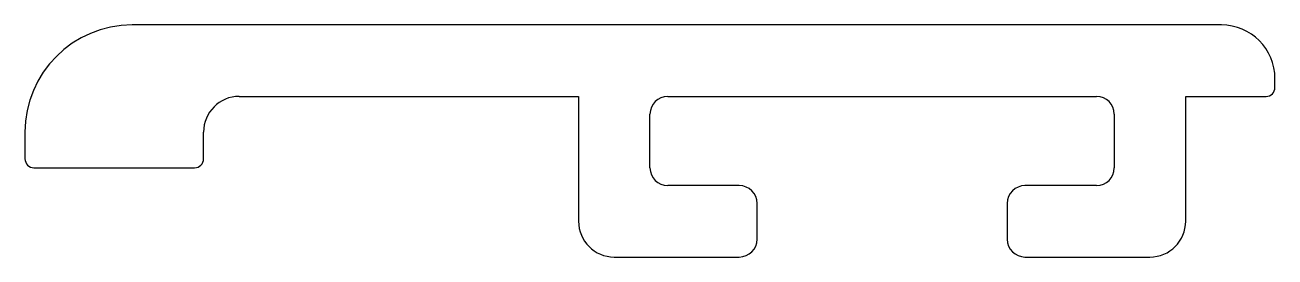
# Model space of a CAD drawing. Extents: x 1698.5 to 1733.5, y 1654.3 to 1660.8.
import ezdxf

# ---------------------------------------------------------------- set-up
doc = ezdxf.new("R2010")
doc.units = 0
doc.layers.get('0').update_dxf_attribs({"linetype": 'CONTINUOUS'})

msp = doc.modelspace()

# ---------------------------------------------------------------- linework, layer by layer
for p, q in [((1731.95, 1660.835), (1701.45, 1660.835)), ((1733.45, 1659.085), (1733.45, 1659.335)), ((1704.45, 1658.835), (1713.95, 1658.835)), ((1713.95, 1658.835), (1713.95, 1655.335)), ((1716.45, 1658.835), (1728.45, 1658.835)), ((1730.95, 1655.335), (1730.95, 1658.835)), ((1730.95, 1658.835), (1733.2, 1658.835)), ((1715.95, 1656.835), (1715.95, 1658.335)), ((1728.95, 1658.335), (1728.95, 1656.835)), ((1698.45, 1657.835), (1698.45, 1657.085)), ((1703.45, 1657.085), (1703.45, 1657.835)), ((1698.7, 1656.835), (1703.2, 1656.835)), ((1718.45, 1656.335), (1716.45, 1656.335)), ((1728.45, 1656.335), (1726.45, 1656.335)), ((1718.95, 1654.835), (1718.95, 1655.835)), ((1725.95, 1655.835), (1725.95, 1654.835)), ((1714.95, 1654.335), (1718.45, 1654.335)), ((1726.45, 1654.335), (1729.95, 1654.335))]:
    msp.add_line(p, q)
for centre, radius, start, end in [((1701.45, 1657.835), 3, 90, 180), ((1731.95, 1659.335), 1.5, 0, 90), ((1733.2, 1659.085), 0.25, 270, 0), ((1704.45, 1657.835), 1, 90, 180), ((1716.45, 1658.335), 0.5, 90, 180), ((1728.45, 1658.335), 0.5, 0, 90), ((1698.7, 1657.085), 0.25, 180, 270), ((1703.2, 1657.085), 0.25, 270, 0), ((1716.45, 1656.835), 0.5, 180, 270), ((1728.45, 1656.835), 0.5, 270, 360), ((1718.45, 1655.835), 0.5, 0, 90), ((1726.45, 1655.835), 0.5, 90, 180), ((1714.95, 1655.335), 1, 180, 270), ((1729.95, 1655.335), 1, 270, 0), ((1718.45, 1654.835), 0.5, 270, 360), ((1726.45, 1654.835), 0.5, 180, 270)]:
    msp.add_arc(centre, radius, start, end)

doc.saveas('drawing.dxf')
